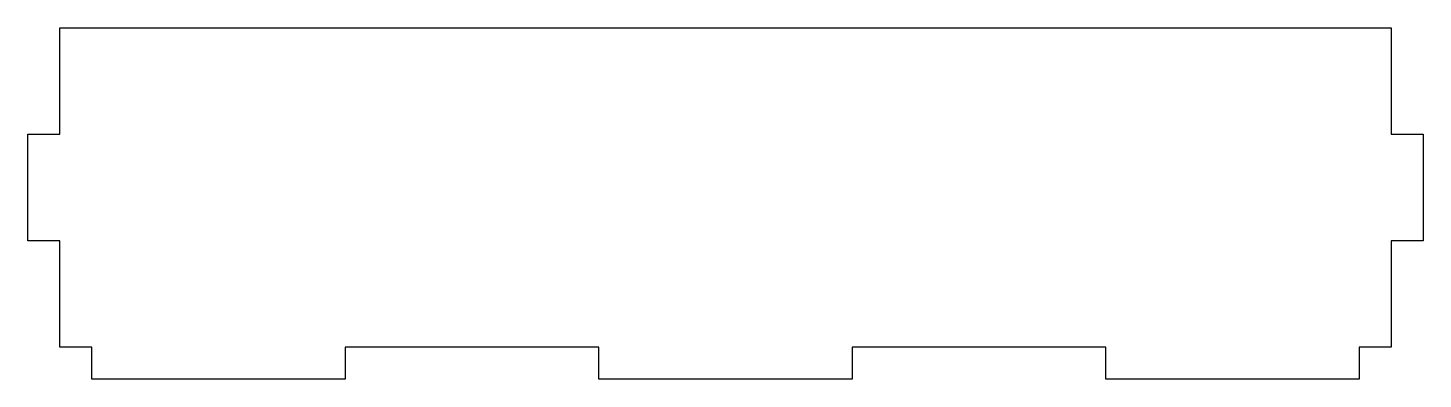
# Model space of a CAD drawing. Header units: millimetres. Extents: x -3 to 128, y 0 to 33.
import ezdxf

# ---------------------------------------------------------------- set-up
doc = ezdxf.new("R2010")
doc.units = ezdxf.units.MM
doc.layers.get('0').update_dxf_attribs({"linetype": 'CONTINUOUS'})

msp = doc.modelspace()

# ---------------------------------------------------------------- linework, layer by layer
msp.add_lwpolyline([(125, 3), (122, 3), (122, 0), (98.2, 0), (98.2, 3), (74.4, 3), (74.4, 0), (50.6, 0), (50.6, 3), (26.8, 3), (26.8, 0), (3, 0), (3, 3), (0, 3), (0, 13), (-3, 13), (-3, 23), (0, 23), (0, 33), (125, 33), (125, 23), (128, 23), (128, 13), (125, 13)], close=True)

doc.saveas('drawing.dxf')
